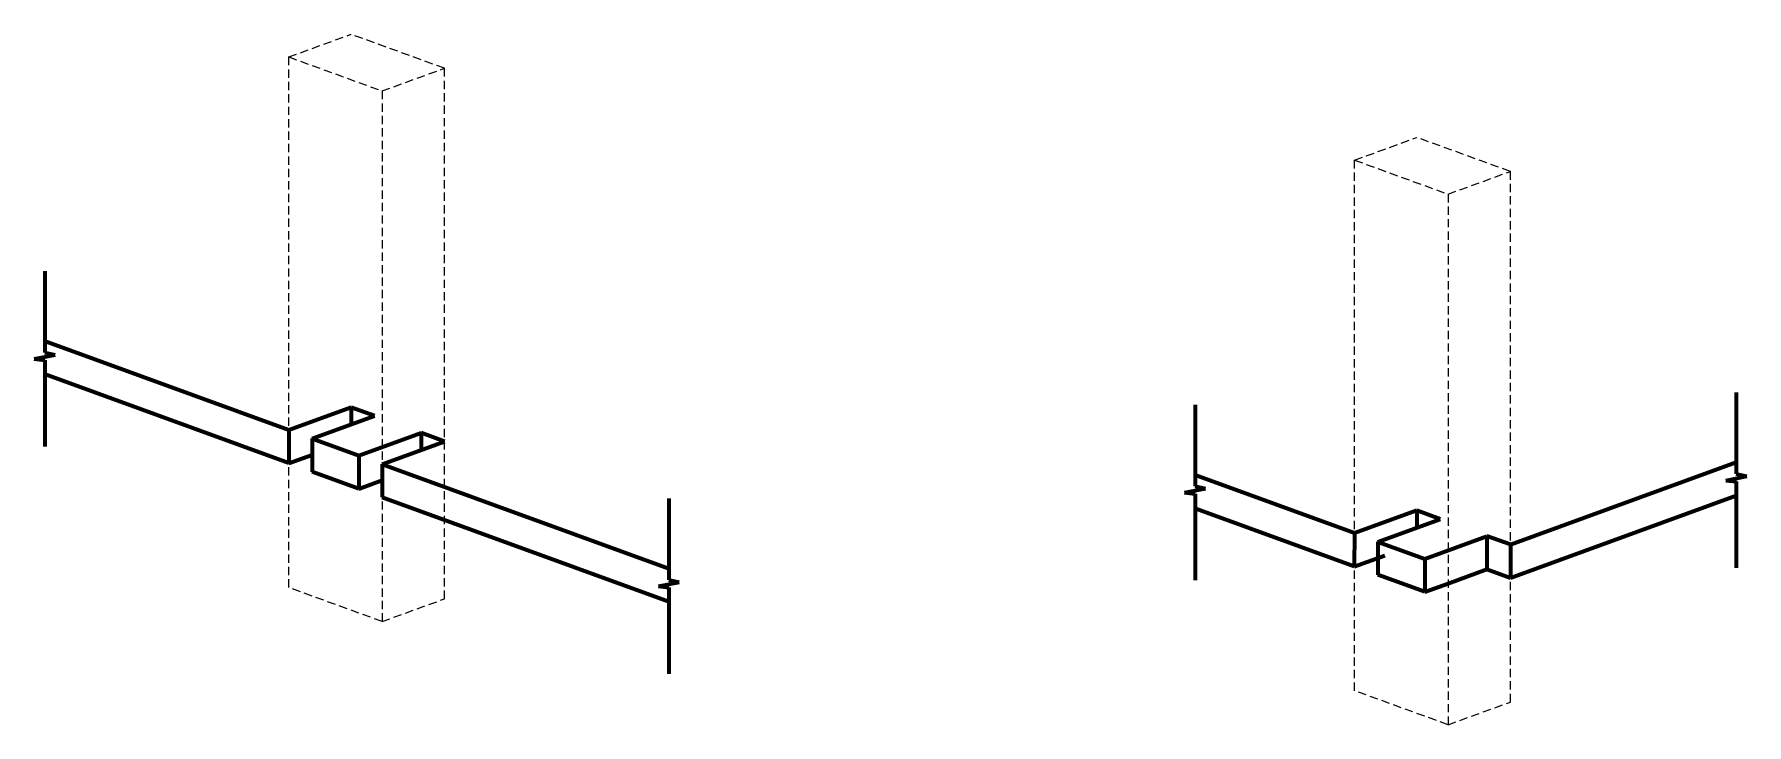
# Model space of a CAD drawing. Header units: inches. Extents: x 13 to 702, y 9 to 351.
# Drawn here: x 216.9 to 268.5, y 174.4 to 195.3 of the extents above; entities that cross this region are included whole.
import ezdxf

# ---------------------------------------------------------------- set-up
doc = ezdxf.new("R2010")
doc.units = ezdxf.units.IN
doc.header["$MEASUREMENT"] = 0
doc.linetypes.add('HIDDEN', pattern=[0.375, 0.25, -0.125])
doc.layers.get('0').update_dxf_attribs({"lineweight": 70, "true_color": 0xc2ced6})
doc.layers.add('Hidden', color=2, linetype='HIDDEN')

msp = doc.modelspace()

# ---------------------------------------------------------------- linework, layer by layer
for p, q in [((217.18207, 188.11629), (217.18207, 185.66307)), ((224.54384, 183.32556), (217.18149, 186.00524)), ((216.86756, 185.47038), (217.49658, 185.59363)), ((216.86756, 185.47038), (217.18207, 185.43494)), ((217.18207, 185.66307), (217.49658, 185.59363)), ((224.54384, 182.32556), (217.18149, 185.00524)), ((217.18207, 185.43494), (217.18207, 182.83231)), ((268.21406, 184.4543), (268.21406, 182.00107)), ((226.42323, 184.0096), (224.54384, 183.32556)), ((227.128, 183.75308), (226.42323, 184.0096)), ((226.42323, 184.0096), (226.42323, 183.49657)), ((251.8857, 184.08345), (251.8857, 181.63022)), ((225.24861, 183.06904), (227.128, 183.75308)), ((224.54384, 183.32556), (224.54384, 182.32556)), ((225.24861, 183.06904), (226.65815, 182.55601)), ((225.24861, 183.06904), (225.24861, 182.06904)), ((226.65815, 182.55601), (228.53754, 183.24005)), ((227.36292, 182.2995), (229.24231, 182.98354)), ((229.24231, 182.98354), (228.53754, 183.24005)), ((228.53754, 183.24005), (228.53754, 182.72702)), ((224.54384, 182.32556), (225.24861, 182.58207)), ((226.65815, 182.55601), (226.65815, 181.55601)), ((226.65815, 181.55601), (225.24861, 182.06904)), ((227.36292, 182.2995), (227.36292, 181.2995)), ((227.36292, 182.2995), (236.01254, 179.15129)), ((256.69815, 180.21469), (251.8857, 181.96628)), ((261.39661, 179.87267), (268.21406, 182.35402)), ((267.89955, 181.80839), (268.52857, 181.93164)), ((268.21406, 182.00107), (268.52857, 181.93164)), ((226.65815, 181.55601), (227.36292, 181.81253)), ((251.57119, 181.43753), (252.20021, 181.56078)), ((251.57119, 181.43753), (251.8857, 181.4021)), ((251.8857, 181.63022), (252.20021, 181.56078)), ((251.8857, 181.4021), (251.8857, 178.79947)), ((261.39661, 178.87267), (268.21406, 181.35402)), ((267.89955, 181.80839), (268.21406, 181.77295)), ((268.21406, 181.77295), (268.21406, 179.17032)), ((227.36292, 181.2995), (236.01254, 178.15129)), ((236.01254, 181.26256), (236.01254, 178.80933)), ((256.68964, 179.2116), (251.9089, 180.95165)), ((258.57753, 180.89874), (256.69815, 180.21469)), ((259.2823, 180.64222), (258.57753, 180.89874)), ((258.57753, 180.89874), (258.57753, 180.3857)), ((257.40292, 179.95818), (259.2823, 180.64222)), ((256.69815, 180.21469), (256.68964, 179.2116)), ((257.40292, 179.95818), (258.81246, 179.44515)), ((257.40292, 179.95818), (257.40292, 178.95818)), ((258.81246, 179.44515), (260.69184, 180.12919)), ((261.39661, 179.87267), (260.69184, 180.12919)), ((260.69184, 180.12919), (260.69184, 179.61616)), ((261.39661, 179.87267), (261.39661, 178.87267)), ((256.68964, 179.2116), (257.60637, 179.54526)), ((258.81246, 179.44515), (258.81246, 178.44515)), ((260.69184, 179.61616), (260.69184, 179.12919)), ((236.01254, 178.80933), (236.32705, 178.73989)), ((258.81246, 178.44515), (257.40292, 178.95818)), ((259.51723, 178.70166), (260.69184, 179.12919)), ((260.69184, 179.12919), (261.39661, 178.87267)), ((235.69804, 178.61664), (236.32705, 178.73989)), ((235.69804, 178.61664), (236.01254, 178.58121)), ((236.01254, 178.58121), (236.01254, 175.97858)), ((258.81246, 178.44515), (259.51723, 178.70166))]:
    msp.add_line(p, q)
at = {"layer": 'Hidden'}
for p, q in [((224.54384, 194.57556), (226.42323, 195.2596)), ((229.24231, 194.23354), (226.42323, 195.2596)), ((224.54384, 178.57556), (224.54384, 194.57556)), ((224.54384, 194.57556), (227.36292, 193.5495)), ((227.36292, 193.5495), (229.24231, 194.23354)), ((229.24231, 178.23354), (229.24231, 194.23354)), ((227.36292, 193.5495), (227.36292, 177.5495)), ((256.69815, 191.46469), (258.57753, 192.14874)), ((261.39661, 191.12267), (258.57753, 192.14874)), ((256.69815, 175.46469), (256.69815, 191.46469)), ((256.69815, 191.46469), (259.51723, 190.43863)), ((259.51723, 190.43863), (261.39661, 191.12267)), ((261.39661, 175.12267), (261.39661, 191.12267)), ((259.51723, 190.43863), (259.51723, 174.43863)), ((224.54384, 178.57556), (224.54384, 183.32556)), ((256.69815, 175.46469), (256.69815, 180.21469)), ((227.36292, 177.5495), (224.54384, 178.57556)), ((227.36292, 177.5495), (229.24231, 178.23354)), ((259.51723, 174.43863), (256.69815, 175.46469)), ((259.51723, 174.43863), (261.39661, 175.12267))]:
    msp.add_line(p, q, dxfattribs=at)

doc.saveas('drawing.dxf')
